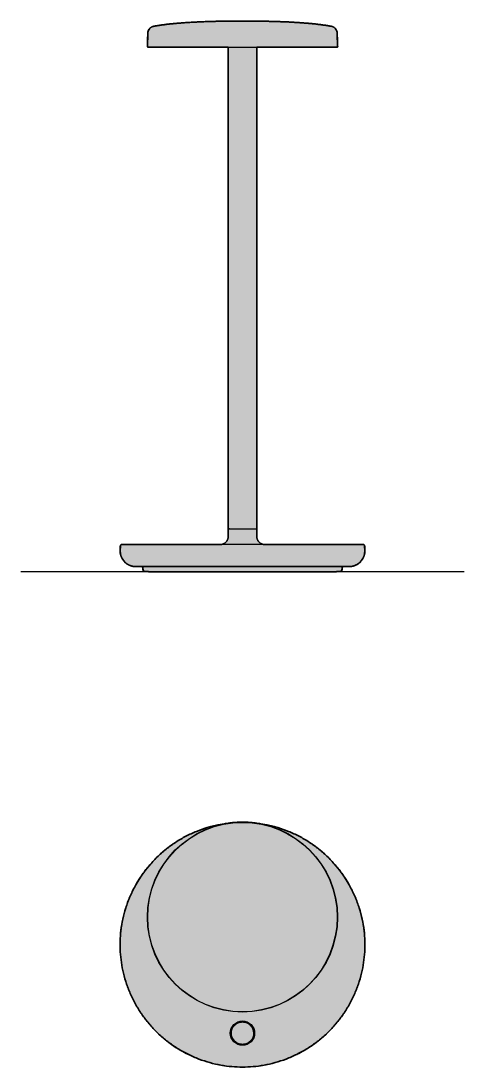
# Model space of a CAD drawing. Header units: millimetres. Extents: x 0 to 691, y -314 to 349.
# Drawn here: x 0 to 281, y -314 to 349 of the extents above; entities that cross this region are included whole.
import ezdxf

# ---------------------------------------------------------------- set-up
doc = ezdxf.new("R2010")
doc.units = ezdxf.units.MM
doc.layers.add('Blocks', color=7, linetype='Continuous')
doc.layers.add('Blocks$Fill', color=7, linetype='Continuous', true_color=0xffffff)
for name, color, linetype, lineweight, true_color in [('Blocks$Inner', 7, 'Continuous', 25, 0x007f00), ('Blocks$Outline', 7, 'Continuous', 35, 0xff3f3f), ('Groud', 7, 'Continuous', 25, 0x243775)]:
    doc.layers.add(name, color=color, linetype=linetype, lineweight=lineweight, true_color=true_color)

# ---------------------------------------------------------------- blocks, each defined once
blk = doc.blocks.new('Oblique Table Lamp Top')
at = {"layer": 'Blocks$Fill'}
blk.add_hatch(color=256, dxfattribs=at).paths.add_polyline_path([(135.56, 194.01), (133.9, 193.8), (132.24, 193.55), (130.56, 193.26), (128.89, 192.94), (127.2, 192.57), (125.51, 192.16), (123.82, 191.71), (122.13, 191.22), (120.44, 190.69), (118.75, 190.11), (117.06, 189.5), (115.38, 188.83), (113.71, 188.13), (112.04, 187.38), (110.38, 186.59), (108.73, 185.76), (107.1, 184.88), (105.48, 183.96), (103.87, 183), (102.29, 181.99), (100.72, 180.94), (99.17, 179.85), (97.65, 178.72), (96.15, 177.55), (94.67, 176.34), (93.22, 175.09), (91.81, 173.81), (90.42, 172.49), (89.06, 171.13), (87.73, 169.73), (86.44, 168.31), (85.19, 166.85), (83.97, 165.36), (82.79, 163.84), (81.65, 162.29), (80.55, 160.72), (79.49, 159.12), (78.47, 157.5), (77.49, 155.86), (76.55, 154.2), (75.66, 152.52), (74.81, 150.82), (74.01, 149.11), (73.25, 147.38), (72.53, 145.64), (71.87, 143.89), (71.24, 142.14), (70.66, 140.38), (70.13, 138.61), (69.64, 136.84), (69.19, 135.07), (68.79, 133.29), (68.43, 131.52), (68.11, 129.75), (67.84, 127.99), (67.61, 126.23), (67.42, 124.48), (67.27, 122.74), (67.16, 121), (67.1, 119.28), (67.07, 117.57), (67.07, 115.88), (67.12, 114.19), (67.19, 112.53), (67.31, 110.86), (67.46, 109.19), (67.65, 107.5), (67.88, 105.81), (68.15, 104.1), (68.46, 102.39), (68.81, 100.68), (69.2, 98.96), (69.63, 97.24), (70.11, 95.52), (70.63, 93.8), (71.19, 92.09), (71.79, 90.37), (72.44, 88.66), (73.14, 86.96), (73.87, 85.27), (74.65, 83.59), (75.48, 81.91), (76.35, 80.26), (77.26, 78.61), (78.21, 76.99), (79.21, 75.38), (80.25, 73.79), (81.33, 72.23), (82.45, 70.68), (83.62, 69.17), (84.82, 67.67), (86.06, 66.21), (87.34, 64.78), (88.65, 63.37), (90, 62), (91.38, 60.67), (92.8, 59.36), (94.24, 58.1), (95.72, 56.87), (97.23, 55.67), (98.76, 54.52), (100.32, 53.41), (101.9, 52.34), (103.51, 51.31), (105.13, 50.32), (106.78, 49.37), (108.44, 48.47), (110.12, 47.61), (111.81, 46.8), (113.52, 46.03), (115.24, 45.3), (116.96, 44.62), (118.7, 43.98), (120.44, 43.39), (122.18, 42.84), (123.93, 42.34), (125.67, 41.88), (127.42, 41.46), (129.16, 41.08), (130.91, 40.75), (132.64, 40.46), (134.37, 40.21), (136.1, 40), (137.81, 39.83), (139.52, 39.7), (141.21, 39.61), (142.89, 39.56), (144.56, 39.54), (146.23, 39.56), (147.91, 39.61), (149.61, 39.7), (151.31, 39.83), (153.03, 40), (154.75, 40.21), (156.48, 40.46), (158.22, 40.75), (159.96, 41.08), (161.71, 41.46), (163.45, 41.88), (165.2, 42.34), (166.95, 42.84), (168.69, 43.39), (170.43, 43.98), (172.16, 44.62), (173.89, 45.3), (175.61, 46.03), (177.31, 46.8), (179, 47.61), (180.68, 48.47), (182.35, 49.37), (183.99, 50.32), (185.62, 51.31), (187.22, 52.34), (188.81, 53.41), (190.37, 54.52), (191.9, 55.67), (193.4, 56.87), (194.88, 58.1), (196.33, 59.36), (197.74, 60.67), (199.13, 62), (200.48, 63.37), (201.79, 64.78), (203.07, 66.21), (204.31, 67.67), (205.51, 69.17), (206.67, 70.68), (207.79, 72.23), (208.88, 73.79), (209.91, 75.38), (210.91, 76.99), (211.87, 78.61), (212.78, 80.26), (213.65, 81.91), (214.47, 83.59), (215.25, 85.27), (215.99, 86.96), (216.68, 88.66), (217.33, 90.37), (217.94, 92.09), (218.5, 93.8), (219.02, 95.52), (219.49, 97.24), (219.93, 98.96), (220.32, 100.68), (220.67, 102.39), (220.98, 104.1), (221.24, 105.81), (221.47, 107.5), (221.66, 109.19), (221.82, 110.86), (221.93, 112.53), (222.01, 114.19), (222.05, 115.88), (222.06, 117.57), (222.03, 119.28), (221.96, 121), (221.85, 122.74), (221.71, 124.48), (221.52, 126.23), (221.29, 127.99), (221.01, 129.75), (220.7, 131.52), (220.34, 133.29), (219.94, 135.07), (219.49, 136.84), (219, 138.61), (218.47, 140.38), (217.89, 142.14), (217.26, 143.89), (216.59, 145.64), (215.88, 147.38), (215.12, 149.11), (214.31, 150.82), (213.47, 152.52), (212.57, 154.2), (211.64, 155.86), (210.66, 157.5), (209.64, 159.12), (208.58, 160.72), (207.48, 162.29), (206.34, 163.84), (205.15, 165.36), (203.94, 166.85), (202.68, 168.31), (201.39, 169.73), (200.07, 171.13), (198.71, 172.49), (197.32, 173.81), (195.9, 175.09), (194.45, 176.34), (192.98, 177.55), (191.48, 178.72), (189.96, 179.85), (188.41, 180.94), (186.84, 181.99), (185.25, 183), (183.65, 183.96), (182.03, 184.88), (180.39, 185.76), (178.75, 186.59), (177.09, 187.38), (175.42, 188.13), (173.74, 188.83), (172.06, 189.5), (170.38, 190.11), (168.69, 190.69), (166.99, 191.22), (165.3, 191.71), (163.61, 192.16), (161.92, 192.57), (160.24, 192.94), (158.56, 193.26), (156.89, 193.55), (155.23, 193.8), (153.57, 194.01), (152.42, 194.18), (151.28, 194.31), (150.15, 194.43), (149.02, 194.53), (147.89, 194.6), (146.78, 194.65), (145.67, 194.68), (144.56, 194.69), (143.46, 194.68), (142.35, 194.65), (141.23, 194.6), (140.11, 194.53), (138.98, 194.43), (137.84, 194.31), (136.7, 194.18)], flags=0)
at = {"layer": 'Blocks$Inner'}
for centre, radius in [((144.56, 134.54), 60.15), ((144.56, 134.54), 60), ((144.56, 61.04), 7.7), ((144.56, 61.04), 7.5), ((144.56, 61.04), 7.46), ((144.56, 61.04), 7.25)]:
    blk.add_circle(centre, radius, dxfattribs=at)
for centre, radius, start, end in [((144.56, 117.04), 77.5, 96.67439, 83.3256), ((144.56, 61.04), 7.21, 91.05721, 269.29276), ((144.56, 61.04), 7.21, 0, 89.82898)]:
    blk.add_arc(centre, radius, start, end, dxfattribs=at)
for points, knots in [([(137.43, 61.04), (137.54, 61.97), (137.75, 63.84), (139.4, 66.2), (141.76, 67.85), (143.63, 68.06), (144.56, 68.17)], [1, 1, 1, 1, 1.25, 1.5, 1.75, 2, 2, 2, 2]), ([(144.56, 68.17), (145.5, 68.06), (147.37, 67.85), (149.72, 66.2), (151.37, 63.84), (151.59, 61.97), (151.7, 61.04)], [2, 2, 2, 2, 2.25, 2.5, 2.75, 3, 3, 3, 3]), ([(144.56, 53.91), (143.63, 54.01), (141.76, 54.23), (139.4, 55.88), (137.75, 58.23), (137.54, 60.1), (137.43, 61.04)], [4, 4, 4, 4, 4.25, 4.5, 4.75, 5, 5, 5, 5]), ([(151.7, 61.04), (151.59, 60.1), (151.37, 58.23), (149.72, 55.88), (147.37, 54.23), (145.5, 54.01), (144.56, 53.91)], [3, 3, 3, 3, 3.25, 3.5, 3.75, 4, 4, 4, 4])]:
    blk.add_open_spline(points, degree=3, knots=knots, dxfattribs=at)
at = {"layer": 'Blocks$Outline'}
for points, weights, knots in [([(135.56, 194.01), (62.94, 185.52), (67.19, 112.53), (71.45, 39.54), (144.56, 39.54), (217.68, 39.54), (221.93, 112.53), (226.19, 185.52), (153.57, 194.01)], [1, 0.727396788481, 1, 0.727396788481, 1, 0.727396788481, 1, 0.727396788481, 1], [0, 0, 0, 117.22272, 117.22272, 234.44544, 234.44544, 351.66816, 351.66816, 468.890879, 468.890879, 468.890879]), ([(153.57, 194.01), (149.09, 194.69), (144.56, 194.69), (140.03, 194.69), (135.56, 194.01)], [0.945755366362, 0.9697543662, 1, 0.969754386975, 0.945755399331], [84.730792, 84.730792, 84.730792, 94.488112, 94.488112, 104.245425, 104.245425, 104.245425])]:
    blk.add_rational_spline(points, weights, degree=2, knots=knots, dxfattribs=at)
blk = doc.blocks.new('Oblique Table Lamp Front')
at = {"layer": 'Blocks$Fill'}
blk.add_hatch(color=256, dxfattribs=at).paths.add_polyline_path([(126.41, 17.4), (126.41, 17.4), (126.41, 17.4), (126.41, 17.4), (126.4, 17.4), (126.4, 17.4), (126.4, 17.4), (126.4, 17.4), (126.4, 17.4), (126.4, 17.4), (126.39, 17.4), (63.94, 17.4), (63.92, 17.4), (63.89, 17.4), (63.87, 17.4), (63.85, 17.4), (63.83, 17.39), (63.8, 17.39), (63.78, 17.39), (63.76, 17.38), (63.74, 17.38), (63.71, 17.38), (63.69, 17.37), (63.67, 17.36), (63.65, 17.36), (63.62, 17.35), (63.6, 17.34), (63.58, 17.33), (63.56, 17.33), (63.53, 17.32), (63.51, 17.31), (63.49, 17.3), (63.47, 17.28), (63.45, 17.27), (63.43, 17.26), (63.41, 17.25), (63.38, 17.23), (63.36, 17.22), (63.34, 17.21), (63.32, 17.19), (63.3, 17.17), (63.29, 17.16), (63.27, 17.14), (63.25, 17.13), (63.23, 17.11), (63.21, 17.09), (63.2, 17.07), (63.18, 17.05), (63.16, 17.03), (63.15, 17.01), (63.13, 17), (63.12, 16.98), (63.1, 16.95), (63.09, 16.93), (63.08, 16.91), (63.07, 16.89), (63.05, 16.87), (63.04, 16.85), (63.03, 16.83), (63.02, 16.81), (63.01, 16.78), (63, 16.76), (63, 16.74), (62.99, 16.72), (62.98, 16.69), (62.97, 16.67), (62.97, 16.65), (62.96, 16.63), (62.96, 16.61), (62.95, 16.58), (62.95, 16.56), (62.95, 16.54), (62.94, 16.52), (62.94, 16.5), (62.94, 16.47), (62.94, 16.45), (62.78, 13.4), (62.78, 13.18), (62.79, 12.96), (62.8, 12.73), (62.82, 12.51), (62.84, 12.28), (62.87, 12.05), (62.9, 11.82), (62.94, 11.59), (62.99, 11.36), (63.04, 11.13), (63.1, 10.9), (63.16, 10.67), (63.23, 10.44), (63.3, 10.2), (63.38, 9.97), (63.47, 9.74), (63.56, 9.52), (63.66, 9.29), (63.77, 9.06), (63.88, 8.84), (64, 8.62), (64.12, 8.4), (64.25, 8.18), (64.38, 7.96), (64.53, 7.75), (64.67, 7.54), (64.82, 7.34), (64.98, 7.14), (65.14, 6.94), (65.31, 6.75), (65.49, 6.56), (65.66, 6.37), (65.85, 6.19), (66.03, 6.02), (66.23, 5.85), (66.42, 5.68), (66.62, 5.52), (66.82, 5.37), (67.03, 5.22), (67.24, 5.07), (67.45, 4.94), (67.67, 4.8), (67.89, 4.68), (68.11, 4.56), (68.33, 4.44), (68.55, 4.34), (68.78, 4.23), (69.01, 4.14), (69.24, 4.05), (69.47, 3.96), (69.7, 3.89), (69.93, 3.81), (70.16, 3.75), (70.39, 3.69), (70.62, 3.64), (70.85, 3.59), (71.08, 3.55), (71.31, 3.51), (71.54, 3.48), (71.76, 3.45), (71.99, 3.43), (72.21, 3.42), (72.44, 3.41), (72.66, 3.4), (73.04, 3.4), (76.91, 3.4), (76.91, 3.4), (76.92, 3.4), (76.92, 3.4), (76.92, 3.4), (76.92, 3.4), (76.93, 3.4), (76.93, 3.4), (76.93, 3.4), (76.93, 3.4), (76.93, 3.4), (76.94, 3.4), (76.94, 3.39), (76.94, 3.39), (76.95, 3.39), (76.95, 3.39), (76.95, 3.39), (76.96, 3.39), (76.96, 3.38), (76.96, 3.38), (76.96, 3.38), (76.97, 3.38), (76.97, 3.37), (76.97, 3.37), (76.97, 3.37), (76.98, 3.37), (76.98, 3.36), (76.98, 3.36), (76.98, 3.36), (76.98, 3.35), (76.99, 3.35), (76.99, 3.35), (76.99, 3.35), (76.99, 3.34), (76.99, 3.34), (76.99, 3.34), (76.99, 3.33), (77, 3.33), (77, 3.33), (77, 3.32), (77, 3.32), (77, 3.32), (77, 3.31), (77.29, 1.26), (77.29, 1.24), (77.29, 1.22), (77.3, 1.2), (77.3, 1.18), (77.31, 1.16), (77.31, 1.14), (77.32, 1.12), (77.33, 1.1), (77.33, 1.08), (77.34, 1.06), (77.35, 1.03), (77.36, 1.01), (77.36, 0.99), (77.37, 0.97), (77.38, 0.95), (77.39, 0.93), (77.4, 0.91), (77.42, 0.89), (77.43, 0.87), (77.44, 0.85), (77.45, 0.84), (77.47, 0.82), (77.48, 0.8), (77.49, 0.78), (77.51, 0.76), (77.52, 0.74), (77.54, 0.73), (77.55, 0.71), (77.57, 0.69), (77.59, 0.68), (77.6, 0.66), (77.62, 0.65), (77.64, 0.63), (77.66, 0.62), (77.68, 0.6), (77.7, 0.59), (77.71, 0.57), (77.73, 0.56), (77.75, 0.55), (77.77, 0.54), (77.79, 0.53), (77.81, 0.51), (77.83, 0.5), (77.85, 0.49), (77.88, 0.48), (77.9, 0.48), (77.92, 0.47), (77.94, 0.46), (77.96, 0.45), (77.98, 0.44), (78, 0.44), (78.02, 0.43), (78.05, 0.43), (78.07, 0.42), (78.09, 0.42), (78.11, 0.41), (78.13, 0.41), (78.15, 0.41), (78.17, 0.41), (78.19, 0.4), (78.22, 0.4), (78.24, 0.4), (78.26, 0.4), (78.28, 0.4), (78.54, 0.4), (80.78, 0.4), (80.78, 0), (140.28, 0), (199.78, 0), (199.78, 0.4), (202.28, 0.4), (202.3, 0.4), (202.32, 0.4), (202.34, 0.4), (202.36, 0.4), (202.38, 0.41), (202.4, 0.41), (202.42, 0.41), (202.45, 0.41), (202.47, 0.42), (202.49, 0.42), (202.51, 0.43), (202.53, 0.43), (202.55, 0.44), (202.57, 0.44), (202.6, 0.45), (202.62, 0.46), (202.64, 0.47), (202.66, 0.48), (202.68, 0.48), (202.7, 0.49), (202.72, 0.5), (202.74, 0.51), (202.76, 0.53), (202.78, 0.54), (202.8, 0.55), (202.82, 0.56), (202.84, 0.57), (202.86, 0.59), (202.88, 0.6), (202.9, 0.62), (202.92, 0.63), (202.93, 0.65), (202.95, 0.66), (202.97, 0.68), (202.99, 0.69), (203, 0.71), (203.02, 0.73), (203.03, 0.74), (203.05, 0.76), (203.06, 0.78), (203.08, 0.8), (203.09, 0.82), (203.1, 0.84), (203.12, 0.85), (203.13, 0.87), (203.14, 0.89), (203.15, 0.91), (203.16, 0.93), (203.17, 0.95), (203.18, 0.97), (203.19, 0.99), (203.2, 1.01), (203.21, 1.03), (203.22, 1.06), (203.22, 1.08), (203.23, 1.1), (203.24, 1.12), (203.24, 1.14), (203.25, 1.16), (203.25, 1.18), (203.26, 1.2), (203.26, 1.22), (203.27, 1.24), (203.27, 1.26), (203.56, 3.31), (203.56, 3.32), (203.56, 3.32), (203.56, 3.32), (203.56, 3.33), (203.56, 3.33), (203.56, 3.33), (203.56, 3.34), (203.56, 3.34), (203.57, 3.34), (203.57, 3.35), (203.57, 3.35), (203.57, 3.35), (203.57, 3.35), (203.57, 3.36), (203.58, 3.36), (203.58, 3.36), (203.58, 3.37), (203.58, 3.37), (203.58, 3.37), (203.59, 3.37), (203.59, 3.38), (203.59, 3.38), (203.6, 3.38), (203.6, 3.38), (203.6, 3.39), (203.6, 3.39), (203.61, 3.39), (203.61, 3.39), (203.61, 3.39), (203.62, 3.39), (203.62, 3.4), (203.62, 3.4), (203.62, 3.4), (203.63, 3.4), (203.63, 3.4), (203.63, 3.4), (203.63, 3.4), (203.64, 3.4), (203.64, 3.4), (203.64, 3.4), (203.64, 3.4), (203.65, 3.4), (207.9, 3.4), (208.12, 3.41), (208.34, 3.42), (208.57, 3.43), (208.79, 3.45), (209.02, 3.48), (209.25, 3.51), (209.48, 3.55), (209.71, 3.59), (209.94, 3.64), (210.17, 3.69), (210.4, 3.75), (210.63, 3.81), (210.86, 3.89), (211.09, 3.96), (211.32, 4.05), (211.55, 4.14), (211.78, 4.23), (212, 4.34), (212.23, 4.44), (212.45, 4.56), (212.67, 4.68), (212.89, 4.8), (213.1, 4.94), (213.32, 5.07), (213.53, 5.22), (213.73, 5.37), (213.94, 5.52), (214.14, 5.68), (214.33, 5.85), (214.52, 6.02), (214.71, 6.19), (214.89, 6.37), (215.07, 6.56), (215.24, 6.75), (215.41, 6.94), (215.57, 7.14), (215.73, 7.34), (215.88, 7.54), (216.03, 7.75), (216.17, 7.96), (216.31, 8.18), (216.44, 8.4), (216.56, 8.62), (216.68, 8.84), (216.79, 9.06), (216.89, 9.29), (216.99, 9.52), (217.09, 9.74), (217.17, 9.97), (217.25, 10.2), (217.33, 10.44), (217.4, 10.67), (217.46, 10.9), (217.52, 11.13), (217.57, 11.36), (217.61, 11.59), (217.65, 11.82), (217.69, 12.05), (217.72, 12.28), (217.74, 12.51), (217.76, 12.73), (217.77, 12.96), (217.78, 13.18), (217.78, 13.4), (217.62, 16.45), (217.62, 16.47), (217.61, 16.5), (217.61, 16.52), (217.61, 16.54), (217.61, 16.56), (217.6, 16.58), (217.6, 16.61), (217.59, 16.63), (217.59, 16.65), (217.58, 16.67), (217.57, 16.69), (217.57, 16.72), (217.56, 16.74), (217.55, 16.76), (217.54, 16.78), (217.53, 16.81), (217.52, 16.83), (217.51, 16.85), (217.5, 16.87), (217.49, 16.89), (217.48, 16.91), (217.46, 16.93), (217.45, 16.95), (217.44, 16.98), (217.42, 17), (217.41, 17.01), (217.39, 17.03), (217.38, 17.05), (217.36, 17.07), (217.34, 17.09), (217.33, 17.11), (217.31, 17.13), (217.29, 17.14), (217.27, 17.16), (217.25, 17.17), (217.23, 17.19), (217.21, 17.21), (217.19, 17.22), (217.17, 17.23), (217.15, 17.25), (217.13, 17.26), (217.11, 17.27), (217.09, 17.28), (217.07, 17.3), (217.04, 17.31), (217.02, 17.32), (217, 17.33), (216.98, 17.33), (216.95, 17.34), (216.93, 17.35), (216.91, 17.36), (216.89, 17.36), (216.86, 17.37), (216.84, 17.38), (216.82, 17.38), (216.8, 17.38), (216.77, 17.39), (216.75, 17.39), (216.73, 17.39), (216.71, 17.4), (216.68, 17.4), (216.66, 17.4), (216.64, 17.4), (216.62, 17.4), (216.3, 17.4), (154.16, 17.4), (154.16, 17.4), (154.16, 17.4), (154.16, 17.4), (154.15, 17.4), (154.15, 17.4), (154.15, 17.4), (154.15, 17.4), (154.15, 17.4), (154.15, 17.4), (154.15, 17.4), (154.04, 17.41), (153.93, 17.42), (153.82, 17.43), (153.71, 17.44), (153.6, 17.46), (153.49, 17.48), (153.37, 17.5), (153.26, 17.52), (153.15, 17.55), (153.04, 17.58), (152.93, 17.61), (152.82, 17.64), (152.7, 17.68), (152.59, 17.72), (152.48, 17.77), (152.37, 17.81), (152.26, 17.86), (152.15, 17.91), (152.05, 17.97), (151.94, 18.03), (151.83, 18.09), (151.73, 18.15), (151.63, 18.22), (151.52, 18.28), (151.42, 18.36), (151.33, 18.43), (151.23, 18.51), (151.13, 18.59), (151.04, 18.67), (150.95, 18.75), (150.86, 18.84), (150.77, 18.92), (150.69, 19.01), (150.6, 19.11), (150.52, 19.2), (150.45, 19.3), (150.37, 19.39), (150.3, 19.49), (150.23, 19.59), (150.16, 19.7), (150.1, 19.8), (150.03, 19.9), (149.97, 20.01), (149.92, 20.12), (149.86, 20.23), (149.81, 20.33), (149.76, 20.44), (149.72, 20.55), (149.68, 20.66), (149.64, 20.77), (149.6, 20.89), (149.57, 21), (149.54, 21.11), (149.51, 21.22), (149.48, 21.33), (149.46, 21.44), (149.44, 21.55), (149.42, 21.66), (149.41, 21.77), (149.39, 21.88), (149.38, 21.99), (149.38, 22.1), (149.37, 22.21), (149.37, 22.31), (149.28, 27.4), (149.28, 332.5), (200.43, 332.5), (200.28, 341.3), (200.27, 341.39), (200.27, 341.48), (200.26, 341.58), (200.26, 341.67), (200.25, 341.76), (200.23, 341.85), (200.22, 341.94), (200.2, 342.03), (200.19, 342.13), (200.17, 342.22), (200.15, 342.31), (200.12, 342.4), (200.09, 342.5), (200.07, 342.59), (200.04, 342.68), (200, 342.77), (199.97, 342.87), (199.93, 342.96), (199.89, 343.05), (199.85, 343.14), (199.81, 343.23), (199.76, 343.31), (199.72, 343.4), (199.67, 343.49), (199.62, 343.58), (199.56, 343.66), (199.51, 343.74), (199.45, 343.83), (199.39, 343.91), (199.33, 343.99), (199.27, 344.07), (199.2, 344.14), (199.14, 344.22), (199.07, 344.3), (199, 344.37), (198.93, 344.44), (198.86, 344.51), (198.78, 344.58), (198.71, 344.64), (198.63, 344.71), (198.55, 344.77), (198.47, 344.83), (198.39, 344.89), (198.31, 344.95), (198.23, 345), (198.15, 345.05), (198.06, 345.1), (197.98, 345.15), (197.89, 345.2), (197.8, 345.24), (197.72, 345.29), (197.63, 345.33), (197.54, 345.37), (197.46, 345.4), (197.37, 345.44), (197.28, 345.47), (197.19, 345.5), (197.1, 345.53), (197.01, 345.55), (196.92, 345.58), (196.83, 345.6), (196.75, 345.62), (196.66, 345.64), (196.57, 345.66), (192.9, 346.27), (189.22, 346.79), (185.53, 347.23), (181.83, 347.58), (170.8, 348.32), (159.75, 348.76), (140.28, 349), (120.81, 348.76), (109.76, 348.32), (98.73, 347.58), (95.03, 347.23), (91.34, 346.79), (87.65, 346.27), (83.99, 345.66), (83.9, 345.64), (83.81, 345.62), (83.72, 345.6), (83.63, 345.58), (83.54, 345.55), (83.46, 345.53), (83.37, 345.5), (83.28, 345.47), (83.19, 345.44), (83.1, 345.4), (83.01, 345.37), (82.93, 345.33), (82.84, 345.29), (82.75, 345.24), (82.67, 345.2), (82.58, 345.15), (82.49, 345.1), (82.41, 345.05), (82.33, 345), (82.25, 344.95), (82.16, 344.89), (82.08, 344.83), (82, 344.77), (81.93, 344.71), (81.85, 344.64), (81.77, 344.58), (81.7, 344.51), (81.63, 344.44), (81.56, 344.37), (81.49, 344.3), (81.42, 344.22), (81.35, 344.14), (81.29, 344.07), (81.23, 343.99), (81.16, 343.91), (81.11, 343.83), (81.05, 343.74), (80.99, 343.66), (80.94, 343.58), (80.89, 343.49), (80.84, 343.4), (80.79, 343.31), (80.75, 343.23), (80.7, 343.14), (80.66, 343.05), (80.62, 342.96), (80.59, 342.87), (80.55, 342.77), (80.52, 342.68), (80.49, 342.59), (80.46, 342.5), (80.44, 342.4), (80.41, 342.31), (80.39, 342.22), (80.37, 342.13), (80.35, 342.03), (80.34, 341.94), (80.32, 341.85), (80.31, 341.76), (80.3, 341.67), (80.29, 341.58), (80.29, 341.48), (80.28, 341.39), (80.28, 341.3), (80.13, 332.5), (131.28, 332.5), (131.28, 27.4), (131.19, 22.31), (131.19, 22.21), (131.18, 22.1), (131.17, 21.99), (131.16, 21.88), (131.15, 21.77), (131.14, 21.66), (131.12, 21.55), (131.1, 21.44), (131.07, 21.33), (131.05, 21.22), (131.02, 21.11), (130.99, 21), (130.96, 20.89), (130.92, 20.77), (130.88, 20.66), (130.84, 20.55), (130.79, 20.44), (130.74, 20.33), (130.69, 20.23), (130.64, 20.12), (130.58, 20.01), (130.52, 19.9), (130.46, 19.8), (130.4, 19.7), (130.33, 19.59), (130.26, 19.49), (130.19, 19.39), (130.11, 19.3), (130.03, 19.2), (129.95, 19.11), (129.87, 19.01), (129.78, 18.92), (129.7, 18.84), (129.61, 18.75), (129.52, 18.67), (129.42, 18.59), (129.33, 18.51), (129.23, 18.43), (129.13, 18.36), (129.03, 18.28), (128.93, 18.22), (128.83, 18.15), (128.72, 18.09), (128.62, 18.03), (128.51, 17.97), (128.4, 17.91), (128.29, 17.86), (128.18, 17.81), (128.07, 17.77), (127.96, 17.72), (127.85, 17.68), (127.74, 17.64), (127.63, 17.61), (127.52, 17.58), (127.4, 17.55), (127.29, 17.52), (127.18, 17.5), (127.07, 17.48), (126.96, 17.46), (126.85, 17.44), (126.74, 17.43), (126.63, 17.42), (126.52, 17.41)], flags=0)
at = {"layer": 'Blocks$Inner'}
for p, q in [((62.94, 16.45), (62.78, 13.4)), ((217.78, 13.4), (217.62, 16.45)), ((72.66, 3.4), (207.9, 3.4)), ((207.52, 3.4), (73.04, 3.4)), ((77, 3.31), (77.29, 1.26)), ((203.56, 3.31), (77, 3.31)), ((203.27, 1.26), (203.56, 3.31))]:
    blk.add_line(p, q, dxfattribs=at)
for points in [[(80.28, 341.3), (80.13, 332.5), (200.43, 332.5), (200.28, 341.3)], [(131.28, 332.5), (131.28, 27.4), (149.28, 27.4), (149.28, 332.5)], [(80.78, 0.5), (80.78, 0), (140.28, 0), (199.78, 0), (199.78, 0.5)]]:
    blk.add_lwpolyline(points, dxfattribs=at)
for centre, radius, start, end in [((84.78, 341.23), 4.5, 100.12947, 179.00003), ((111.62, 190.99), 157.11, 94.70556, 100.12947), ((130.42, -37.4), 386.28, 91.42582, 94.70556), ((140.28, -433.54), 782.54, 88.57418, 91.42582), ((150.14, -37.4), 386.28, 85.29444, 88.57418), ((168.94, 190.99), 157.11, 79.87053, 85.29444), ((195.78, 341.23), 4.5, 0.99998, 79.87053), ((72.78, 13.4), 10, 180, 269.29858), ((63.94, 16.4), 1, 90, 177), ((207.78, 13.4), 10, 270.70142, 360), ((216.62, 16.4), 1, 3, 90.00002), ((78.28, 1.4), 1, 187.99997, 270), ((202.28, 1.4), 1, 269.99975, 352.00003)]:
    blk.add_arc(centre, radius, start, end, dxfattribs=at)
at = {"layer": 'Blocks$Inner', "extrusion": (0, 0, -1)}
for centre, start, end in [((-76.9, 3.3), 90, 172), ((-203.66, 3.3), 8, 90)]:
    blk.add_arc(centre, 0.1, start, end, dxfattribs=at)
at = {"layer": 'Blocks$Inner'}
for points in [[(131.28, 27.4), (131.19, 22.31)], [(149.37, 22.31), (149.28, 27.4)]]:
    blk.add_open_spline(points, degree=1, dxfattribs=at)
for points, knots in [([(131.96, 27.4), (131.77, 27.4), (131.4, 27.4), (131.35, 27.4), (131.33, 27.4)], [0, 0, 0, 0, 0.514539, 1, 1, 1, 1]), ([(216.62, 17.4), (216.56, 17.4), (216.44, 17.4), (215.43, 17.4), (213.77, 17.4), (211.36, 17.4), (208.19, 17.4), (204.27, 17.4), (199.64, 17.4), (194.36, 17.4), (188.49, 17.4), (182.15, 17.4), (175.44, 17.4), (168.47, 17.4), (161.38, 17.4), (154.3, 17.4), (144.95, 17.4), (135.6, 17.4), (126.26, 17.4), (119.18, 17.4), (112.08, 17.4), (105.12, 17.4), (98.41, 17.4), (92.06, 17.4), (86.2, 17.4), (80.91, 17.4), (76.28, 17.4), (72.37, 17.4), (69.2, 17.4), (66.78, 17.4), (65.13, 17.4), (64.12, 17.4), (64, 17.4), (63.94, 17.4)], [175.565849, 175.565849, 175.565849, 175.565849, 175.594973, 175.624098, 175.654583, 175.685843, 175.717751, 175.750162, 175.782918, 175.815849, 175.84878, 175.881537, 175.913948, 175.945855, 175.977115, 176.007601, 176.036724, 176.094972, 176.124098, 176.154583, 176.185843, 176.217751, 176.250162, 176.282918, 176.315849, 176.34878, 176.381537, 176.413948, 176.445855, 176.477115, 176.507601, 176.536724, 176.565849, 176.565849, 176.565849, 176.565849]), ([(78.28, 0.4), (78.33, 0.4), (78.43, 0.4), (79.25, 0.4), (80.6, 0.4), (82.56, 0.4), (85.13, 0.4), (88.31, 0.4), (92.07, 0.4), (96.36, 0.4), (101.12, 0.4), (106.27, 0.4), (111.72, 0.4), (117.36, 0.4), (123.12, 0.4), (128.87, 0.4), (136.48, 0.4), (144.08, 0.4), (151.69, 0.4), (157.44, 0.4), (163.2, 0.4), (168.83, 0.4), (174.28, 0.4), (179.43, 0.4), (184.2, 0.4), (188.49, 0.4), (192.25, 0.4), (195.43, 0.4), (197.99, 0.4), (199.96, 0.4), (201.31, 0.4), (202.13, 0.4), (202.23, 0.4), (202.28, 0.4)], [3.504439, 3.504439, 3.504439, 3.504439, 3.533563, 3.562688, 3.593559, 3.624433, 3.656341, 3.688752, 3.721508, 3.754439, 3.78737, 3.820126, 3.852538, 3.884445, 3.915316, 3.946191, 3.975313, 4.033562, 4.062688, 4.093559, 4.124433, 4.156341, 4.188752, 4.221508, 4.254439, 4.28737, 4.320126, 4.352538, 4.384445, 4.415316, 4.446191, 4.475314, 4.504439, 4.504439, 4.504439, 4.504439])]:
    blk.add_open_spline(points, degree=3, knots=knots, dxfattribs=at)
for points in [[(131.19, 22.31), (131.1, 17.4), (126.19, 17.4)], [(154.37, 17.4), (149.45, 17.4), (149.37, 22.31)]]:
    blk.add_rational_spline(points, [1, 0.713250449154, 1], degree=2, dxfattribs=at)
at = {"layer": 'Blocks$Outline'}
for points in [[(131.28, 332.5), (131.28, 27.4)], [(149.28, 27.4), (149.28, 332.5)], [(80.78, 0.4), (80.78, 0), (140.28, 0), (199.78, 0), (199.78, 0.4)]]:
    blk.add_lwpolyline(points, dxfattribs=at)
for points, weights, degree, knots in [([(200.28, 341.3), (200.21, 345.01), (196.57, 345.66), (189.24, 346.96), (181.83, 347.58), (170.81, 348.48), (159.75, 348.76), (140.28, 349.24), (120.81, 348.76), (109.75, 348.48), (98.73, 347.58), (91.31, 346.96), (83.99, 345.66), (80.34, 345.01), (80.28, 341.3), (80.2, 336.9), (80.13, 332.5), (105.7, 332.5), (131.28, 332.5)], [1, 0.772342623616, 1, 0.99888002159, 1, 0.999590443676, 1, 0.999690378862, 1, 0.999590443676, 1, 0.99888002159, 1, 0.772342588205, 1, 1, 1, 1, 1], 2, [181.096843, 181.096843, 181.096843, 187.291322, 187.291322, 202.164172, 202.164172, 224.275705, 224.275705, 263.223067, 263.223067, 285.3346, 285.3346, 300.20745, 300.20745, 306.401929, 306.401929, 315.207919, 315.207919, 366.36092, 366.36092, 366.36092]), ([(131.28, 27.4), (131.23, 24.86), (131.19, 22.31), (131.11, 17.61), (126.41, 17.4)], [1, 1, 1, 0.722207040171, 0.982646334257], 2, [0, 0, 0, 5.038902, 5.038902, 12.563024, 12.563024, 12.563024]), ([(154.15, 17.4), (149.45, 17.61), (149.37, 22.31), (149.32, 24.86), (149.28, 27.4)], [0.982644907014, 0.722207801346, 1, 1, 1], 2, [-7.524102, -7.524102, -7.524102, 0, 0, 5.038902, 5.038902, 5.038902]), ([(126.41, 17.4), (126.4, 17.4), (126.33, 17.4), (123.93, 17.4), (119.12, 17.4), (112.08, 17.4), (105.12, 17.4), (98.41, 17.4), (92.06, 17.4), (86.2, 17.4), (80.91, 17.4), (76.28, 17.4), (72.37, 17.4), (69.2, 17.4), (66.78, 17.4), (65.13, 17.4), (64.12, 17.4), (64, 17.4), (63.94, 17.4), (63.37, 17.4), (62.97, 17.01), (62.94, 16.45), (62.88, 15.43), (62.83, 14.42), (62.78, 13.4), (62.78, 7.6), (66.85, 3.47), (72.66, 3.4), (72.78, 3.4), (74.2, 3.4), (75.62, 3.4), (76.92, 3.4), (76.93, 3.4)], [1, 1, 1, 1, 1, 1, 1, 1, 1, 1, 1, 1, 1, 1, 1, 1, 1, 1, 1, 0.816916262549, 0.816916262549, 1, 1, 1, 1, 0.80761451026, 0.80761451026, 1, 1, 1, 1, 1, 1], 3, [176.123995, 176.123995, 176.123995, 176.123995, 176.124097, 176.124932, 176.154584, 176.185844, 176.217752, 176.250164, 176.282921, 176.315853, 176.348785, 176.381541, 176.413953, 176.445861, 176.477122, 176.507608, 176.536732, 176.565858, 176.565858, 176.565858, 178.084326, 178.084326, 178.084326, 181.140911, 181.140911, 181.140911, 196.726759, 196.726759, 196.726759, 197.110743, 200.971423, 201.004846, 201.004846, 201.004846, 201.004846]), ([(217.78, 13.4), (217.72, 14.42), (217.67, 15.43), (217.62, 16.45), (217.59, 17.01), (217.18, 17.4), (216.62, 17.4), (216.56, 17.4), (216.44, 17.4), (215.43, 17.4), (213.77, 17.4), (211.36, 17.4), (208.19, 17.4), (204.27, 17.4), (199.64, 17.4), (194.36, 17.4), (188.49, 17.4), (182.15, 17.4), (175.44, 17.4), (168.47, 17.4), (161.44, 17.4), (156.63, 17.4), (154.23, 17.4), (154.15, 17.4), (154.15, 17.4)], [1, 1, 1, 1, 0.816916172215, 0.816916172215, 1, 1, 1, 1, 1, 1, 1, 1, 1, 1, 1, 1, 1, 1, 1, 1, 1, 1, 1], 3, [170.990885, 170.990885, 170.990885, 170.990885, 174.04741, 174.04741, 174.04741, 175.565849, 175.565849, 175.565849, 175.594973, 175.624098, 175.654584, 175.685843, 175.717751, 175.750162, 175.782918, 175.815849, 175.848781, 175.881537, 175.913948, 175.945855, 175.977115, 176.006766, 176.007601, 176.007703, 176.007703, 176.007703, 176.007703]), ([(203.62, 3.4), (203.63, 3.4), (204.93, 3.4), (206.36, 3.4), (207.77, 3.4), (207.9, 3.4), (213.7, 3.47), (217.78, 7.6), (217.78, 13.4)], [1, 1, 1, 1, 1, 1, 0.807614496298, 0.807614496298, 1], 3, [327.692701, 327.692701, 327.692701, 327.692701, 327.726131, 331.586829, 331.970814, 331.970814, 331.970814, 347.556735, 347.556735, 347.556735, 347.556735]), ([(76.93, 3.4), (76.97, 3.38), (76.99, 3.35), (77, 3.31), (77.1, 2.63), (77.19, 1.95), (77.29, 1.26), (77.36, 0.74), (77.76, 0.4), (78.28, 0.4), (78.33, 0.4), (78.43, 0.4), (79.25, 0.4), (80.16, 0.4), (80.75, 0.4), (80.78, 0.4)], [0.909802527765, 0.846114868902, 0.87618069298, 1, 1, 1, 1, 0.836472953191, 0.836472953191, 1, 1, 1, 1, 1, 1, 1], 3, [-0.108365, -0.108365, -0.108365, -0.108365, 0, 0, 0, 2.073267, 2.073267, 2.073267, 3.504439, 3.504439, 3.504439, 3.533563, 3.562688, 3.593559, 3.595158, 3.595158, 3.595158, 3.595158]), ([(199.78, 0.4), (199.81, 0.4), (200.39, 0.4), (201.31, 0.4), (202.13, 0.4), (202.23, 0.4), (202.28, 0.4), (202.8, 0.4), (203.2, 0.74), (203.27, 1.26), (203.36, 1.95), (203.46, 2.63), (203.56, 3.31), (203.56, 3.35), (203.59, 3.38), (203.62, 3.4)], [1, 1, 1, 1, 1, 1, 1, 0.836471980252, 0.836471980252, 1, 1, 1, 1, 0.876196833056, 0.846122708766, 0.909777627132], 3, [4.41372, 4.41372, 4.41372, 4.41372, 4.415316, 4.446191, 4.475314, 4.504439, 4.504439, 4.504439, 5.935616, 5.935616, 5.935616, 8.008883, 8.008883, 8.008883, 8.117234, 8.117234, 8.117234, 8.117234])]:
    blk.add_rational_spline(points, weights, degree=degree, knots=knots, dxfattribs=at)
blk.add_open_spline([(149.28, 332.5), (174.85, 332.5), (200.43, 332.5), (200.35, 336.9), (200.28, 341.3)], degree=2, knots=[384.360919, 384.360919, 384.360919, 435.51392, 435.51392, 444.31991, 444.31991, 444.31991], dxfattribs=at)

msp = doc.modelspace()

# ---------------------------------------------------------------- linework, layer by layer
at = {"layer": 'Groud'}
msp.add_lwpolyline([(280.56, 0), (0, 0)], dxfattribs=at)

# ---------------------------------------------------------------- block references
at = {"layer": 'Blocks'}
for name, p in [('Oblique Table Lamp Front', (0, 0)), ('Oblique Table Lamp Top', (-4.29, -353.18))]:
    msp.add_blockref(name, p, dxfattribs=at)

doc.saveas('drawing.dxf')
